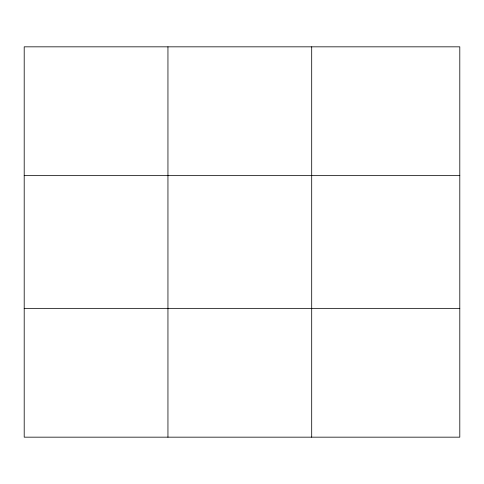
<?xml version="1.0" encoding="UTF-8"?>
<svg xmlns="http://www.w3.org/2000/svg" width="484" height="484" viewBox="0 0 484 484"><rect width="100%" height="100%" fill="white"/><g stroke="black" fill="none" stroke-linecap="round" stroke-linejoin="round"><path stroke-width="0.73" d="M167.948 46.833L167.948 437.167M311.696 46.833L311.696 437.167M459.8 175.644L459.8 46.833L24.2 46.833L24.2 437.167L459.8 437.167L459.8 175.644L24.2 175.644M24.2 308.356L459.8 308.356"/></g></svg>
